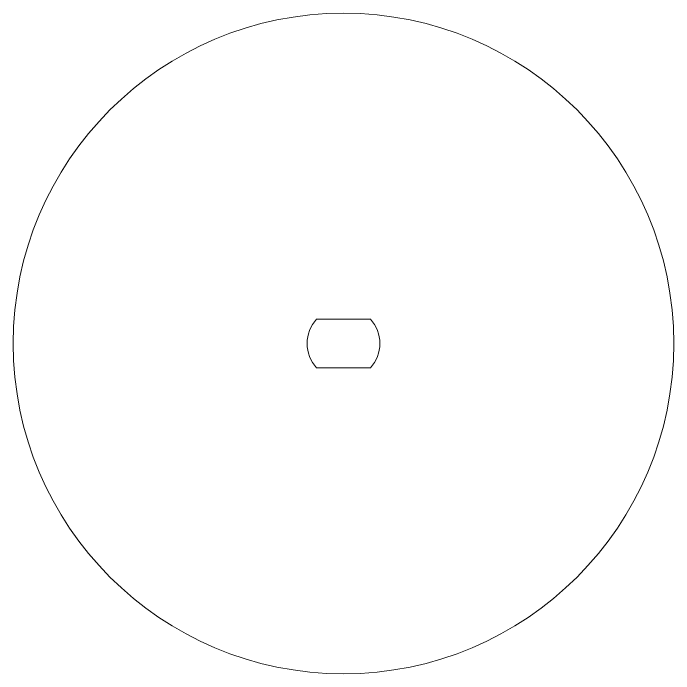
# Model space of a CAD drawing. Header units: inches. Extents: x 0 to 26.9, y 0 to 19.8.
# Drawn here: x 10.976 to 13.076, y 0.249 to 2.349 of the extents above; entities that cross this region are included whole.
import ezdxf

# ---------------------------------------------------------------- set-up
doc = ezdxf.new("R2010")
doc.units = ezdxf.units.IN
doc.header["$MEASUREMENT"] = 0

msp = doc.modelspace()

# ---------------------------------------------------------------- linework, layer by layer
at = {"color": 7, "linetype": 'Continuous', "lineweight": 15}
for p, q in [((11.9405, 1.376), (12.1118, 1.376)), ((11.9405, 1.221), (12.1118, 1.221))]:
    msp.add_line(p, q, dxfattribs=at)
msp.add_circle((12.0262, 1.2985), 1.05, dxfattribs=at)
for start, end in [(137.856, 222.144), (317.856, 42.144)]:
    msp.add_arc((12.0262, 1.2985), 0.1155, start, end, dxfattribs=at)

doc.saveas('drawing.dxf')
